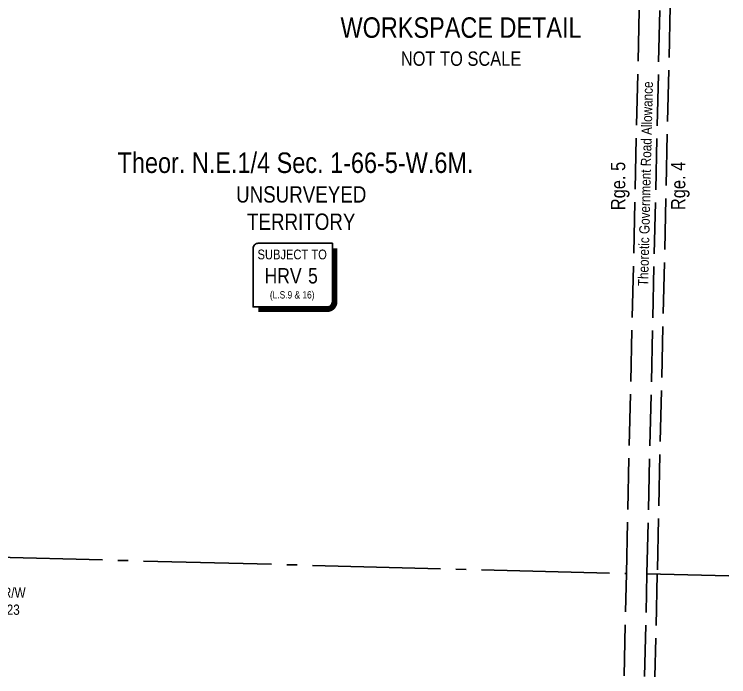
# Model space of a CAD drawing. Extents: x 391873 to 399328, y 6054492 to 6062838.
# Drawn here: x 395956 to 396654, y 6060649 to 6061295 of the extents above; entities that cross this region are included whole.
import ezdxf
from ezdxf.enums import TextEntityAlignment as Align

# ---------------------------------------------------------------- set-up
doc = ezdxf.new("R2010")
doc.units = 0
doc.header["$LTSCALE"] = 5
doc.header["$PDSIZE"] = 0.5
doc.linetypes.add('foc-QUARTERLINE', pattern=[33, 25, -3, 2, -3])
doc.linetypes.add('foc-UNSURVEYED', pattern=[12.5, 10, -2.5])
doc.layers.get('Defpoints').update_dxf_attribs({"color": 9})
for name, color, linetype in [('C-SYMBOL', 7, 'Continuous'), ('CG-NOTES', 7, 'Continuous'), ('CTW', 7, 'Continuous'), ('D-TXT', 6, 'Continuous'), ('DETAIL-T', 7, 'Continuous'), ('L-QSEC', 8, 'foc-QUARTERLINE'), ('L-ROAD-T', 7, 'Continuous'), ('L-UNS-T', 3, 'Continuous'), ('L-USEC', 7, 'foc-UNSURVEYED')]:
    doc.layers.add(name, color=color, linetype=linetype)
doc.layers.add('F-RW-T2', color=190, linetype='Continuous', lineweight=9)
doc.styles.add('175L', font='ARIALN.TTF', dxfattribs={"height": 20})
doc.styles.add('80CG', font='ARIALN.TTF', dxfattribs={"height": 10})
doc.styles.add('80L', font='ARIALN.TTF', dxfattribs={"height": 10})
doc.styles.add('HRV', font='ARIALN.TTF', dxfattribs={"height": 3})
doc.dimstyles.new('Compass 5 000', dxfattribs={"dimscale": 5, "dimtxt": 9, "dimasz": 2, "dimexe": 0.2, "dimexo": 0.0625, "dimgap": 0.5, "dimtad": 0, "dimtih": 1, "dimtoh": 1, "dimzin": 0, "dimdsep": 46, "dimtxsty": '80CG', "dimcen": 0.1, "dimse1": 1, "dimse2": 1, "dimclrd": 256, "dimclrt": 256, "dimaunit": 1, "dimadec": 4, "dimazin": 0, "dimtfac": 0.06, "dimtofl": 0, "dimtmove": 0, "dimatfit": 1, "dimfxl": 0.2, "dimtolj": 1, "dimtzin": 0, "dimlwd": -1, "dimarcsym": 0})

# ---------------------------------------------------------------- blocks, each defined once
blk = doc.blocks.new('HRV')
blk.add_lwpolyline([(-35.14, 31.6), (37.21, 31.6), (37.21, -25.54, -0.414214), (32.21, -30.54), (-40.14, -30.54), (-40.14, 26.6, -0.414214)], format="xyb", close=True)
at = {"const_width": 5, "flags": 128}
blk.add_lwpolyline([(-35.14, -33.04), (32.21, -33.04, 0.414214), (39.71, -25.54), (39.71, 26.6)], format="xyb", dxfattribs=at)
at = {"style": '80L'}
blk.add_text('SUBJECT TO', height=9.5, dxfattribs=at).set_placement((-2.01, 13.06), align=Align.BOTTOM_CENTER)
blk.add_attdef('(N.W.1/4 00)', text='', height=7.12, dxfattribs=at).set_placement((-2.01, -24.45), align=Align.BOTTOM_CENTER)
at = {"layer": 'CTW', "color": 3, "style": 'HRV'}
blk.add_text('HRV', height=15, dxfattribs=at).set_placement((-10.88, -0.18), align=Align.MIDDLE_CENTER)
blk.add_attdef('0', text='', height=15, dxfattribs=at).set_placement((18.28, -0.18), align=Align.MIDDLE_CENTER)
blk = doc.blocks.new('*D76')
at = {"layer": 'Defpoints', "color": 0, "transparency": 16777216}
for p in [(395787.53, 6060924.75), (395778.16, 6060921.25), (395862.47, 6060723.59)]:
    blk.add_point(p, dxfattribs=at)
at = {"layer": 'F-RW-T2', "transparency": 16777216}
for p, q in [((395871.85, 6060727.08), (395881.22, 6060730.57)), ((395881.22, 6060730.57), (395891.22, 6060730.57)), ((395843.73, 6060716.6), (395834.36, 6060713.11))]:
    blk.add_line(p, q, dxfattribs=at)
for points in [[(395871.26, 6060728.64), (395872.43, 6060725.51), (395862.47, 6060723.59)], [(395843.15, 6060718.16), (395844.31, 6060715.04), (395853.1, 6060720.09)]]:
    blk.add_solid(points, dxfattribs=at)
at = {"layer": 'F-RW-T2', "transparency": 16777216, "insert": (395930.3, 6060730.57), "char_height": 10, "attachment_point": 5, "style": '80CG'}
blk.add_mtext('\\A1;Ovintiv\\P10.00 P/L R/W\\PPLA 111723', dxfattribs=at)

msp = doc.modelspace()

# ---------------------------------------------------------------- linework, layer by layer
at = {"layer": 'L-QSEC', "flags": 128}
for points in [[(395752.803, 6060770.008), (396554.136, 6060749.295)], [(396574.243, 6060748.857), (396654.073, 6060747.116)]]:
    msp.add_lwpolyline(points, dxfattribs=at)
at = {"layer": 'L-USEC', "flags": 128}
for points in [[(396554.136, 6060749.295), (396572.533, 6061553.424)], [(396574.243, 6060748.835), (396592.64, 6061552.964)], [(396602.689, 6061552.767), (396584.292, 6060748.638)], [(396551.85, 6060649.362), (396554.136, 6060749.295)], [(396571.956, 6060648.842), (396574.243, 6060748.835)], [(396584.292, 6060748.638), (396582.003, 6060648.583)]]:
    msp.add_lwpolyline(points, dxfattribs=at)

# ---------------------------------------------------------------- block references
at = {"layer": 'CG-NOTES', "xscale": 0.9996060000000041, "yscale": 0.9996060000000041, "zscale": 0.9996060000000041}
msp.add_blockref('HRV', (396229.853, 6061039.969), dxfattribs=at).add_auto_attribs({'(N.W.1/4 00)': '(L.S.9 & 16)', '0': '5'})

# ---------------------------------------------------------------- texts
at = {"layer": 'C-SYMBOL', "color": 3, "style": '175L'}
msp.add_text('Theor. N.E.1/4 Sec. 1-66-5-W.6M.', height=19.99212, dxfattribs=at).set_placement((396231.081, 6061134.137), align=Align.BOTTOM_CENTER)
at = {"layer": 'D-TXT', "color": 3, "char_height": 13.9945, "attachment_point": 1, "rotation": 90, "style": '80L'}
for s, width, insert in [('Rge. 5', 73.7262, (396539.069, 6061103.811)), ('Rge. 4', 63.83593, (396597.71, 6061103.904))]:
    msp.add_mtext_dynamic_manual_height_columns(s, width=width, gutter_width=47.481, heights=[0], dxfattribs=dict(at, insert=insert))
at = {"layer": 'DETAIL-T', "color": 3, "insert": (396392.715, 6061268.256), "char_height": 19.99227, "width": 266.54984, "attachment_point": 5, "style": '80CG'}
msp.add_mtext('WORKSPACE DETAIL\\P{\\H0.7x;NOT TO SCALE}', dxfattribs=at)
at = {"layer": 'L-ROAD-T', "style": '80L'}
msp.add_text('Theoretic Government Road Allowance', height=9.99606, rotation=88.66818, dxfattribs=at).set_placement((396572.781, 6061129.543), align=Align.MIDDLE_CENTER)
at = {"layer": 'L-UNS-T', "color": 3, "insert": (396236.657, 6061105.799), "char_height": 15.9937, "attachment_point": 5, "style": '80L'}
msp.add_mtext_dynamic_manual_height_columns('UNSURVEYED TERRITORY', width=126.36394, gutter_width=47.481, heights=[0], dxfattribs=at)

# ---------------------------------------------------------------- dimensions: what is measured, and where the dimension line sits
at = {"layer": 'F-RW-T2'}
dim = msp.add_linear_dim(base=(395862.475, 6060723.585), p1=(395778.158, 6060921.254), p2=(395787.535, 6060924.747), angle=20.432081, text='Ovintiv\\P10.00 P/L R/W\\PPLA 111723', dimstyle='Compass 5 000', dxfattribs=at)
dim.commit()
dim.dimension.update_dxf_attribs({"geometry": '*D76', "text_midpoint": (395930.302, 6060730.567), "dimtype": 161})

doc.saveas('drawing.dxf')
